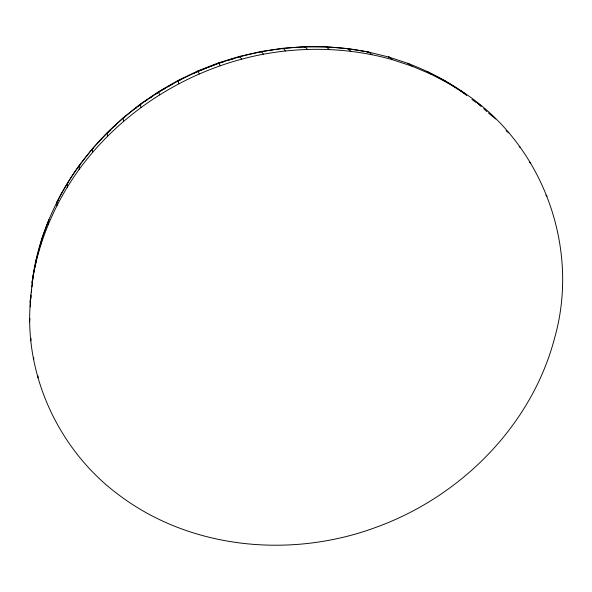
<?xml version="1.0" encoding="UTF-8"?>
<svg xmlns="http://www.w3.org/2000/svg" width="592" height="592" viewBox="0 0 592 592"><rect width="100%" height="100%" fill="white"/><g stroke="black" fill="none" stroke-linecap="round" stroke-linejoin="round"><path stroke-width="0.89" d="M80.364 164.953L79.461 165.153C54.597 199.859 37.155 240.367 32.02 282.909C38.177 241.936 54.915 202.923 79.143 169.408L79.461 165.153L92.7 148.377L107.344 132.512L123.299 117.675L140.452 104L158.693 91.582L177.889 80.527L197.891 70.929L218.552 62.848L239.716 56.351L261.22 51.482L282.902 48.27L304.606 46.724L326.17 46.842L347.43 48.611L368.246 51.992L389.307 57.18L392.392 59.666L412.136 66.2L431.006 74.185L448.899 83.546L465.712 94.202C448.033 81.259 428.393 71.218 407.962 63.396L412.136 66.2M431.006 74.185L426.61 71.292L444.289 80.549L461.997 91.442C541.798 142.938 580.375 245.85 554.845 337.181C532.023 425.359 460.961 496.577 376.172 527.265C291.967 558.545 191.371 549.702 118.74 494.853C57.446 449.498 21.771 370.777 31.117 294.868M30.281 306.878L30.466 297.717M30.902 298.449L30.939 296.622M67.229 187.183L67.71 182.706M56.891 205.602L57.121 201.672L58.534 200.473M37.955 377.77L38.088 376.001M48.174 224.523L48.907 219.588L41.936 238.643L36.112 260.561M33.633 359.603L33.781 357.879M41.114 243.808L41.936 238.643M30.828 340.918L31.065 338.402M29.6 321.833L29.918 318.577M35.727 263.314L36.615 257.92M29.985 302.453L32.952 277.293M31.391 292.226L31.672 289.592M31.946 286.957L32.308 283.442M32.582 280.808L32.856 278.166M33.115 276.412L35.779 262.323M260.983 52L261.597 51.711L263.447 54.198C306.138 46.368 350.568 47.841 392.392 59.666M57.121 201.672C113.353 90.554 247.301 27.017 369.016 52.214L371.917 54.664M282.532 48.803L283.368 48.485L285.433 50.934M79.143 169.408C123.025 109.394 190.543 67.947 263.447 54.198M304.103 47.264L305.146 46.931L307.433 49.358M110.711 130.055L108.07 132.512L107.344 132.512L107.411 136.345M114.678 126.37L115.995 125.141M135.294 108.713L136.715 107.574M138.136 106.442L140.977 104.177L140.371 104.421L140.985 107.448M144.751 101.609L147.016 100.07M150.042 98.013L152.307 96.466M156.081 93.899L158.345 92.359M160.691 90.924L162.282 90.014M163.873 89.096L165.464 88.178M167.847 86.809L172.612 84.064M367.351 52.496L369.016 52.214M181.485 79.269L178.177 80.86L177.889 80.527L178.947 83.657M193.081 73.704L197.225 71.713M206.601 67.976L198.046 71.321L197.891 70.929L199.23 73.926M208.317 67.303L216.872 63.958M219.454 63.026L223.835 61.679M229.097 60.066L233.477 58.719M236.978 57.646L239.612 56.839M269.959 50.668L271.758 50.401M93.521 148.281L92.441 148.962L92.567 152.418M298.708 47.649L300.507 47.523M123.928 117.771L123.151 118.148L123.587 121.308M389.307 57.18L388.463 56.943L408.872 63.662M347.43 48.611L350.827 51.252M444.289 80.549L448.899 83.546M326.17 46.842L329.285 49.469M159.1 91.841L158.693 91.582L159.485 94.861M481.348 106.042L477.515 103.186L480.911 106.242M495.741 118.97L488.393 112.961M460.909 91.079L466.807 95.541M471.957 99.441L476.375 102.786M506.123 130.832L508.817 132.874M519.154 146.601L520.531 147.66M529.44 162.104L530.832 163.2M239.716 56.351L241.647 59.141M545.898 195.123L547.119 196.137M483.634 108.684L487.031 111.733M218.552 62.848L220.187 65.727"/></g></svg>
